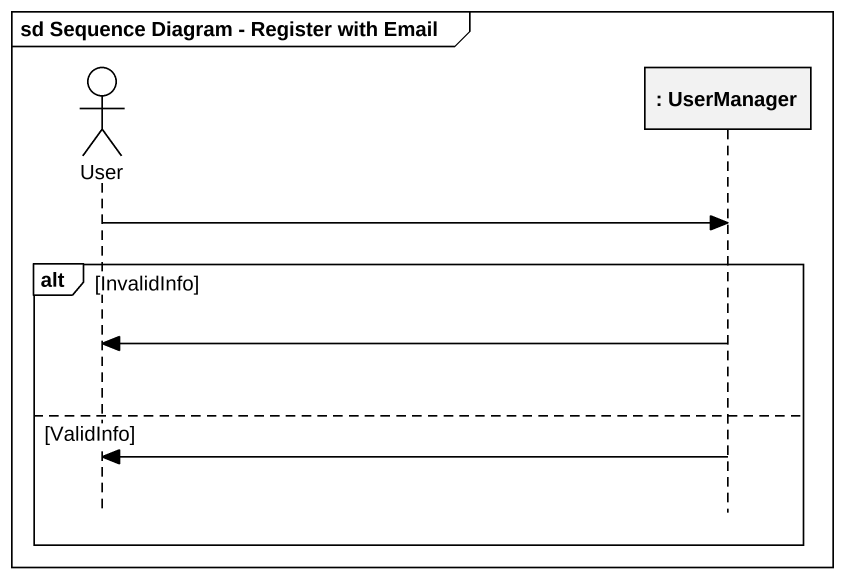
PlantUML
@startuml
mainframe sd Sequence Diagram - Register with Email
hide footbox
actor User
participant ": UserManager" as UserManager

User -> UserManager
alt InvalidInfo
  UserManager -> User
else ValidInfo
  UserManager -> User
end
@enduml
